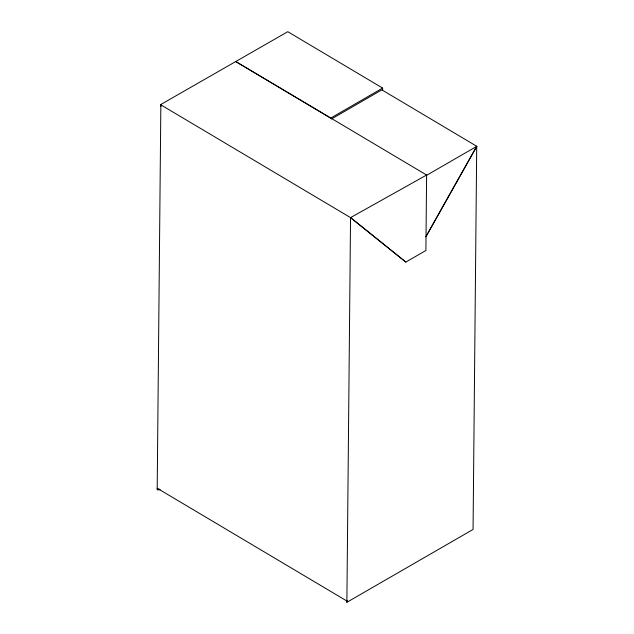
<?xml version="1.0" encoding="UTF-8"?>
<svg xmlns="http://www.w3.org/2000/svg" width="634" height="634" viewBox="0 0 634 634"><rect width="100%" height="100%" fill="white"/><g stroke="black" fill="none" stroke-linecap="round" stroke-linejoin="round"><path stroke-width="0.95" d="M382.611 90.068L382.627 88.086L287.781 31.7L160.537 104.658L160.838 106.322M160.854 104.84L157.184 489.868L160.133 489.67M425.842 236.712L476.713 146.256L473.059 529.453L346.877 602.3L350.547 217.621L160.537 104.658M426.611 175.032L425.897 250.493L405.839 262.072L350.547 217.621L426.611 175.032L235.476 61.387L330.655 118.122L382.627 88.086M346.877 602.3L346.996 600.343M425.945 236.775L476.816 146.319L381.866 89.862L331.495 118.97M426.428 175.412L476.816 146.319M159.633 489.21L157.66 489.337L157.2 488.251L346.893 601.032M350.547 217.621L405.839 262.072"/></g></svg>
